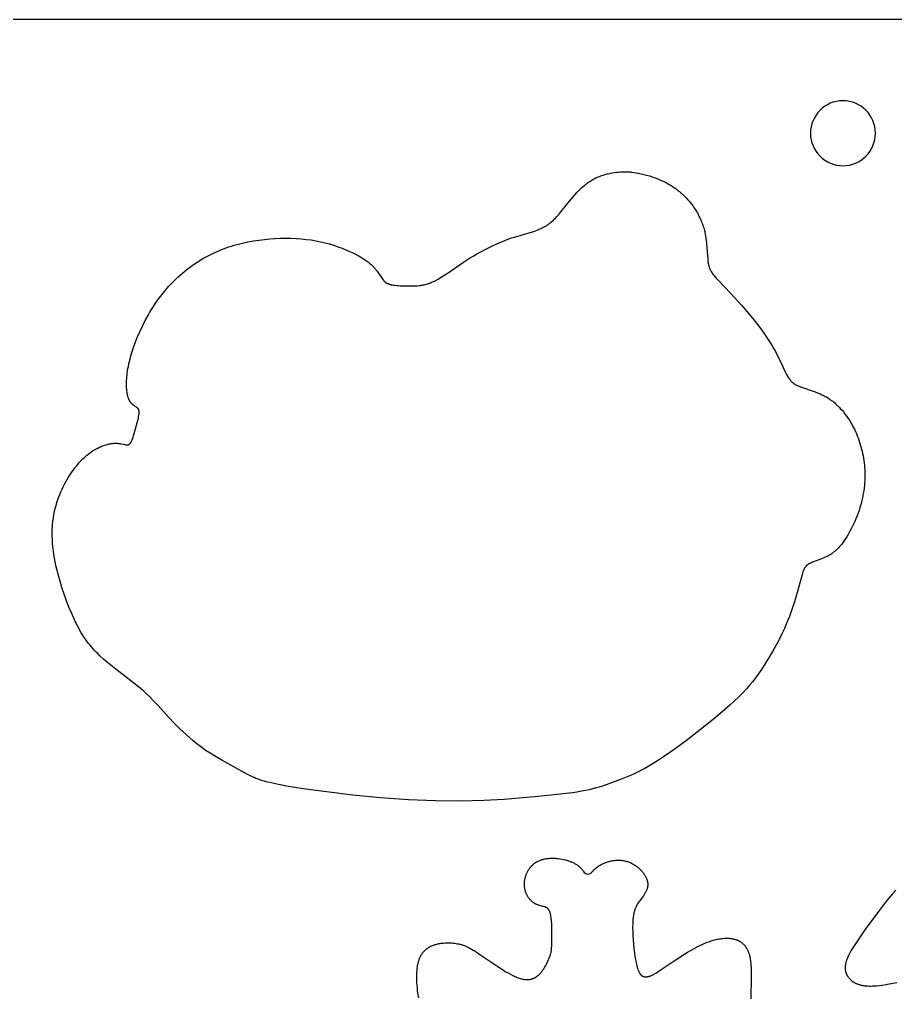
# Model space of a CAD drawing. Extents: x -2154 to -1864, y -146 to 54.
# Drawn here: x -2072.4 to -2005, y -21.1 to 54 of the extents above; entities that cross this region are included whole.
import ezdxf

# ---------------------------------------------------------------- set-up
doc = ezdxf.new("R2010")
doc.units = 0
doc.layers.add('DEFAULT', color=7, linetype='CONTINUOUS')

msp = doc.modelspace()

# ---------------------------------------------------------------- linework, layer by layer
at = {"layer": 'DEFAULT'}
for points in [[(-2154, -146), (-1864, -146), (-1864, 54), (-2154, 54)], [(-2063.084, 2.527), (-2063.362, 2.757), (-2064.989, 4.014), (-2065.622, 4.525), (-2065.924, 4.784), (-2066.217, 5.053), (-2066.353, 5.185), (-2066.487, 5.319), (-2066.618, 5.457), (-2066.746, 5.597), (-2066.868, 5.737), (-2066.987, 5.88), (-2067.103, 6.027), (-2067.215, 6.175), (-2067.327, 6.331), (-2067.435, 6.489), (-2067.539, 6.65), (-2067.64, 6.813), (-2067.744, 6.989), (-2067.844, 7.167), (-2067.941, 7.347), (-2068.034, 7.528), (-2068.227, 7.931), (-2068.409, 8.339), (-2068.594, 8.789), (-2068.78, 9.269), (-2068.966, 9.788), (-2069.14, 10.311), (-2069.307, 10.866), (-2069.458, 11.425), (-2069.592, 11.993), (-2069.651, 12.279), (-2069.705, 12.565), (-2069.752, 12.848), (-2069.793, 13.132), (-2069.827, 13.416), (-2069.854, 13.701), (-2069.872, 13.979), (-2069.883, 14.256), (-2069.884, 14.481), (-2069.88, 14.705), (-2069.869, 14.929), (-2069.852, 15.153), (-2069.825, 15.404), (-2069.791, 15.654), (-2069.748, 15.902), (-2069.698, 16.15), (-2069.644, 16.381), (-2069.584, 16.611), (-2069.516, 16.838), (-2069.443, 17.064), (-2069.371, 17.266), (-2069.294, 17.466), (-2069.212, 17.664), (-2069.125, 17.86), (-2069.034, 18.053), (-2068.938, 18.244), (-2068.837, 18.433), (-2068.731, 18.62), (-2068.635, 18.78), (-2068.536, 18.938), (-2068.433, 19.094), (-2068.327, 19.248), (-2068.229, 19.383), (-2068.128, 19.516), (-2068.024, 19.646), (-2067.917, 19.774), (-2067.823, 19.881), (-2067.727, 19.986), (-2067.628, 20.089), (-2067.527, 20.189), (-2067.424, 20.287), (-2067.318, 20.382), (-2067.21, 20.474), (-2067.099, 20.563), (-2067.008, 20.633), (-2066.916, 20.7), (-2066.822, 20.765), (-2066.726, 20.827), (-2066.629, 20.888), (-2066.531, 20.945), (-2066.431, 21.001), (-2066.329, 21.053), (-2066.247, 21.093), (-2066.164, 21.131), (-2066.08, 21.167), (-2065.996, 21.2), (-2065.91, 21.232), (-2065.824, 21.261), (-2065.736, 21.288), (-2065.648, 21.312), (-2065.576, 21.329), (-2065.504, 21.345), (-2065.431, 21.359), (-2065.358, 21.371), (-2065.284, 21.38), (-2065.21, 21.388), (-2065.136, 21.393), (-2065.062, 21.396), (-2064.998, 21.396), (-2064.934, 21.395), (-2064.87, 21.392), (-2064.807, 21.387), (-2064.739, 21.38), (-2064.672, 21.37), (-2064.619, 21.362), (-2064.566, 21.352), (-2064.271, 21.291), (-2064.233, 21.284), (-2064.195, 21.278), (-2064.176, 21.276), (-2064.157, 21.274), (-2064.137, 21.273), (-2064.118, 21.272), (-2064.105, 21.272), (-2064.091, 21.272), (-2064.078, 21.272), (-2064.071, 21.273), (-2064.064, 21.274), (-2064.058, 21.274), (-2064.051, 21.275), (-2064.044, 21.276), (-2064.038, 21.277), (-2064.031, 21.279), (-2064.025, 21.28), (-2064.018, 21.282), (-2064.012, 21.284), (-2064.006, 21.286), (-2064.001, 21.288), (-2063.995, 21.29), (-2063.99, 21.292), (-2063.984, 21.294), (-2063.979, 21.297), (-2063.974, 21.3), (-2063.969, 21.302), (-2063.963, 21.306), (-2063.958, 21.309), (-2063.952, 21.313), (-2063.947, 21.316), (-2063.942, 21.32), (-2063.937, 21.324), (-2063.932, 21.328), (-2063.927, 21.332), (-2063.922, 21.337), (-2063.916, 21.343), (-2063.91, 21.348), (-2063.905, 21.354), (-2063.9, 21.36), (-2063.894, 21.365), (-2063.884, 21.377), (-2063.878, 21.385), (-2063.873, 21.392), (-2063.861, 21.407), (-2063.851, 21.422), (-2063.84, 21.438), (-2063.828, 21.458), (-2063.816, 21.478), (-2063.805, 21.498), (-2063.794, 21.519), (-2063.773, 21.56), (-2063.754, 21.603), (-2063.725, 21.67), (-2063.698, 21.739), (-2063.657, 21.856), (-2063.618, 21.974), (-2063.459, 22.516), (-2063.308, 23.074), (-2063.249, 23.331), (-2063.226, 23.444), (-2063.207, 23.558), (-2063.197, 23.632), (-2063.193, 23.67), (-2063.19, 23.707), (-2063.187, 23.746), (-2063.187, 23.766), (-2063.187, 23.786), (-2063.187, 23.801), (-2063.187, 23.817), (-2063.188, 23.832), (-2063.189, 23.848), (-2063.19, 23.863), (-2063.192, 23.879), (-2063.194, 23.894), (-2063.197, 23.91), (-2063.2, 23.921), (-2063.202, 23.933), (-2063.205, 23.944), (-2063.209, 23.955), (-2063.212, 23.966), (-2063.214, 23.972), (-2063.217, 23.977), (-2063.219, 23.983), (-2063.221, 23.988), (-2063.224, 23.994), (-2063.226, 23.999), (-2063.228, 24.004), (-2063.231, 24.008), (-2063.233, 24.013), (-2063.236, 24.018), (-2063.242, 24.027), (-2063.247, 24.036), (-2063.254, 24.044), (-2063.26, 24.053), (-2063.267, 24.061), (-2063.273, 24.069), (-2063.282, 24.078), (-2063.29, 24.087), (-2063.299, 24.096), (-2063.308, 24.104), (-2063.317, 24.112), (-2063.326, 24.12), (-2063.336, 24.128), (-2063.346, 24.135), (-2063.369, 24.152), (-2063.392, 24.169), (-2063.422, 24.188), (-2063.513, 24.246), (-2063.55, 24.27), (-2063.586, 24.295), (-2063.622, 24.322), (-2063.639, 24.335), (-2063.656, 24.349), (-2063.672, 24.363), (-2063.689, 24.377), (-2063.705, 24.392), (-2063.72, 24.406), (-2063.736, 24.422), (-2063.751, 24.437), (-2063.765, 24.453), (-2063.78, 24.469), (-2063.8, 24.492), (-2063.819, 24.515), (-2063.837, 24.54), (-2063.855, 24.564), (-2063.872, 24.59), (-2063.889, 24.615), (-2063.905, 24.641), (-2063.92, 24.668), (-2063.938, 24.701), (-2063.954, 24.734), (-2063.97, 24.768), (-2063.985, 24.802), (-2063.999, 24.837), (-2064.012, 24.871), (-2064.025, 24.907), (-2064.037, 24.942), (-2064.05, 24.987), (-2064.063, 25.032), (-2064.074, 25.078), (-2064.085, 25.123), (-2064.096, 25.175), (-2064.106, 25.226), (-2064.114, 25.278), (-2064.122, 25.33), (-2064.136, 25.434), (-2064.146, 25.538), (-2064.155, 25.665), (-2064.16, 25.791), (-2064.162, 25.918), (-2064.16, 26.045), (-2064.155, 26.193), (-2064.147, 26.341), (-2064.135, 26.489), (-2064.121, 26.637), (-2064.1, 26.805), (-2064.076, 26.974), (-2064.049, 27.141), (-2064.018, 27.308), (-2063.98, 27.496), (-2063.938, 27.683), (-2063.892, 27.87), (-2063.843, 28.055), (-2063.75, 28.376), (-2063.647, 28.695), (-2063.496, 29.118), (-2063.331, 29.537), (-2063.143, 29.974), (-2062.941, 30.404), (-2062.718, 30.842), (-2062.481, 31.273), (-2062.355, 31.488), (-2062.226, 31.7), (-2062.093, 31.911), (-2061.955, 32.119), (-2061.815, 32.323), (-2061.671, 32.524), (-2061.522, 32.723), (-2061.37, 32.919), (-2061.216, 33.107), (-2061.059, 33.293), (-2060.897, 33.475), (-2060.732, 33.653), (-2060.563, 33.828), (-2060.39, 34), (-2060.213, 34.168), (-2060.033, 34.331), (-2059.856, 34.486), (-2059.675, 34.637), (-2059.491, 34.785), (-2059.304, 34.928), (-2059.114, 35.067), (-2058.921, 35.202), (-2058.725, 35.332), (-2058.526, 35.459), (-2058.331, 35.577), (-2058.132, 35.691), (-2057.932, 35.8), (-2057.729, 35.905), (-2057.526, 36.004), (-2057.322, 36.098), (-2057.116, 36.187), (-2056.908, 36.273), (-2056.703, 36.352), (-2056.496, 36.427), (-2056.287, 36.498), (-2056.078, 36.566), (-2055.867, 36.629), (-2055.655, 36.688), (-2055.441, 36.744), (-2055.227, 36.795), (-2054.808, 36.886), (-2054.385, 36.963), (-2053.96, 37.028), (-2053.534, 37.08), (-2053.123, 37.12), (-2052.712, 37.149), (-2052.3, 37.166), (-2051.888, 37.173), (-2051.497, 37.168), (-2051.107, 37.152), (-2050.717, 37.125), (-2050.328, 37.086), (-2049.955, 37.037), (-2049.584, 36.975), (-2049.226, 36.903), (-2048.87, 36.819), (-2048.538, 36.729), (-2048.209, 36.63), (-2047.883, 36.52), (-2047.56, 36.401), (-2047.272, 36.285), (-2046.986, 36.161), (-2046.731, 36.042), (-2046.479, 35.915), (-2046.333, 35.837), (-2046.189, 35.757), (-2046.047, 35.673), (-2045.907, 35.585), (-2045.755, 35.484), (-2045.681, 35.432), (-2045.608, 35.378), (-2045.535, 35.323), (-2045.464, 35.266), (-2045.395, 35.207), (-2045.327, 35.147), (-2045.274, 35.097), (-2045.222, 35.047), (-2045.171, 34.995), (-2045.121, 34.942), (-2045.078, 34.895), (-2045.037, 34.847), (-2044.996, 34.798), (-2044.956, 34.749), (-2044.889, 34.661), (-2044.824, 34.572), (-2044.48, 34.068), (-2044.433, 34.005), (-2044.409, 33.974), (-2044.385, 33.943), (-2044.362, 33.917), (-2044.338, 33.891), (-2044.314, 33.865), (-2044.301, 33.853), (-2044.289, 33.841), (-2044.277, 33.83), (-2044.265, 33.819), (-2044.252, 33.808), (-2044.24, 33.798), (-2044.227, 33.788), (-2044.214, 33.778), (-2044.201, 33.768), (-2044.188, 33.759), (-2044.174, 33.75), (-2044.16, 33.741), (-2044.146, 33.732), (-2044.132, 33.724), (-2044.118, 33.716), (-2044.104, 33.708), (-2044.089, 33.701), (-2044.074, 33.694), (-2044.058, 33.686), (-2044.041, 33.679), (-2044.025, 33.672), (-2044.008, 33.665), (-2043.974, 33.653), (-2043.939, 33.641), (-2043.899, 33.629), (-2043.858, 33.618), (-2043.817, 33.608), (-2043.775, 33.599), (-2043.726, 33.589), (-2043.676, 33.58), (-2043.577, 33.564), (-2043.467, 33.55), (-2043.358, 33.539), (-2043.224, 33.527), (-2043.09, 33.518), (-2042.791, 33.505), (-2042.492, 33.501), (-2042.177, 33.504), (-2041.951, 33.513), (-2041.794, 33.522), (-2041.637, 33.536), (-2041.558, 33.545), (-2041.479, 33.556), (-2041.4, 33.568), (-2041.322, 33.582), (-2041.239, 33.599), (-2041.157, 33.618), (-2041.076, 33.639), (-2040.995, 33.662), (-2040.907, 33.69), (-2040.819, 33.72), (-2040.732, 33.753), (-2040.646, 33.788), (-2040.55, 33.83), (-2040.455, 33.874), (-2040.361, 33.921), (-2040.268, 33.97), (-2040.163, 34.028), (-2040.059, 34.089), (-2039.855, 34.215), (-2039.404, 34.514), (-2038.298, 35.273), (-2037.747, 35.629), (-2037.464, 35.802), (-2037.177, 35.969), (-2036.887, 36.13), (-2036.594, 36.286), (-2036.285, 36.443), (-2035.974, 36.593), (-2035.66, 36.737), (-2035.342, 36.874), (-2035.037, 36.998), (-2034.729, 37.115), (-2034.512, 37.192), (-2034.295, 37.264), (-2032.915, 37.67), (-2032.669, 37.751), (-2032.554, 37.793), (-2032.439, 37.837), (-2032.326, 37.884), (-2032.214, 37.934), (-2032.107, 37.986), (-2032.002, 38.042), (-2031.951, 38.071), (-2031.899, 38.101), (-2031.849, 38.132), (-2031.799, 38.164), (-2031.749, 38.198), (-2031.699, 38.232), (-2031.651, 38.268), (-2031.602, 38.305), (-2031.508, 38.38), (-2031.416, 38.458), (-2031.323, 38.542), (-2031.232, 38.629), (-2031.143, 38.717), (-2031.056, 38.808), (-2030.883, 38.998), (-2030.716, 39.193), (-2030.047, 40.026), (-2029.758, 40.374), (-2029.608, 40.544), (-2029.455, 40.71), (-2029.305, 40.866), (-2029.151, 41.016), (-2029.072, 41.09), (-2028.991, 41.162), (-2028.909, 41.232), (-2028.826, 41.301), (-2028.747, 41.363), (-2028.667, 41.424), (-2028.585, 41.483), (-2028.502, 41.54), (-2028.42, 41.593), (-2028.336, 41.645), (-2028.252, 41.693), (-2028.166, 41.74), (-2028.082, 41.783), (-2027.998, 41.824), (-2027.912, 41.863), (-2027.826, 41.899), (-2027.739, 41.934), (-2027.651, 41.967), (-2027.562, 41.998), (-2027.473, 42.027), (-2027.388, 42.053), (-2027.302, 42.078), (-2027.13, 42.122), (-2026.956, 42.161), (-2026.781, 42.194), (-2026.615, 42.221), (-2026.448, 42.244), (-2026.285, 42.262), (-2026.121, 42.276), (-2025.956, 42.284), (-2025.791, 42.287), (-2025.626, 42.284), (-2025.46, 42.276), (-2025.369, 42.269), (-2025.278, 42.261), (-2025.097, 42.239), (-2024.916, 42.211), (-2024.737, 42.178), (-2024.535, 42.136), (-2024.335, 42.088), (-2024.12, 42.031), (-2023.908, 41.968), (-2023.688, 41.898), (-2023.47, 41.821), (-2023.255, 41.738), (-2023.042, 41.649), (-2022.832, 41.554), (-2022.729, 41.504), (-2022.626, 41.452), (-2022.527, 41.399), (-2022.429, 41.344), (-2022.331, 41.288), (-2022.235, 41.229), (-2022.144, 41.171), (-2022.054, 41.111), (-2021.964, 41.05), (-2021.876, 40.987), (-2021.79, 40.922), (-2021.704, 40.855), (-2021.62, 40.787), (-2021.537, 40.717), (-2021.458, 40.648), (-2021.379, 40.576), (-2021.302, 40.504), (-2021.227, 40.43), (-2021.152, 40.355), (-2021.079, 40.278), (-2020.937, 40.122), (-2020.801, 39.961), (-2020.67, 39.796), (-2020.546, 39.628), (-2020.427, 39.457), (-2020.315, 39.283), (-2020.261, 39.194), (-2020.209, 39.105), (-2020.159, 39.014), (-2020.11, 38.923), (-2020.063, 38.831), (-2020.017, 38.738), (-2019.974, 38.644), (-2019.933, 38.551), (-2019.893, 38.456), (-2019.855, 38.36), (-2019.82, 38.264), (-2019.786, 38.167), (-2019.754, 38.07), (-2019.724, 37.972), (-2019.697, 37.875), (-2019.672, 37.777), (-2019.648, 37.679), (-2019.627, 37.58), (-2019.588, 37.382), (-2019.555, 37.183), (-2019.529, 36.996), (-2019.507, 36.808), (-2019.473, 36.432), (-2019.416, 35.578), (-2019.402, 35.445), (-2019.394, 35.379), (-2019.384, 35.312), (-2019.374, 35.25), (-2019.362, 35.188), (-2019.348, 35.126), (-2019.333, 35.065), (-2019.316, 35.005), (-2019.297, 34.946), (-2019.276, 34.888), (-2019.265, 34.859), (-2019.253, 34.83), (-2019.241, 34.801), (-2019.227, 34.771), (-2019.213, 34.742), (-2019.199, 34.713), (-2019.169, 34.656), (-2019.136, 34.6), (-2019.098, 34.538), (-2019.058, 34.478), (-2019.016, 34.419), (-2018.973, 34.361), (-2018.922, 34.295), (-2018.869, 34.231), (-2018.761, 34.104), (-2018.634, 33.961), (-2017.66, 32.934), (-2016.815, 32.01), (-2016.38, 31.514), (-2015.956, 31.009), (-2015.559, 30.512), (-2015.198, 30.031), (-2015.037, 29.803), (-2014.879, 29.572), (-2014.725, 29.338), (-2014.577, 29.102), (-2014.447, 28.886), (-2014.321, 28.667), (-2014.2, 28.447), (-2014.084, 28.223), (-2013.873, 27.791), (-2013.478, 26.95), (-2013.392, 26.782), (-2013.347, 26.699), (-2013.301, 26.616), (-2013.259, 26.545), (-2013.215, 26.475), (-2013.169, 26.406), (-2013.146, 26.372), (-2013.121, 26.339), (-2013.1, 26.311), (-2013.078, 26.283), (-2013.055, 26.255), (-2013.032, 26.228), (-2013.008, 26.201), (-2012.984, 26.175), (-2012.959, 26.15), (-2012.933, 26.125), (-2012.91, 26.103), (-2012.885, 26.081), (-2012.86, 26.06), (-2012.835, 26.039), (-2012.81, 26.019), (-2012.783, 25.999), (-2012.757, 25.98), (-2012.73, 25.962), (-2012.703, 25.944), (-2012.676, 25.927), (-2012.649, 25.911), (-2012.621, 25.895), (-2012.565, 25.864), (-2012.507, 25.835), (-2012.447, 25.807), (-2012.386, 25.781), (-2012.324, 25.756), (-2012.262, 25.732), (-2012.127, 25.684), (-2011.298, 25.412), (-2011.128, 25.35), (-2010.96, 25.285), (-2010.793, 25.215), (-2010.619, 25.135), (-2010.532, 25.093), (-2010.447, 25.049), (-2010.362, 25.004), (-2010.279, 24.956), (-2010.197, 24.907), (-2010.115, 24.856), (-2010.033, 24.801), (-2009.951, 24.744), (-2009.871, 24.686), (-2009.792, 24.625), (-2009.715, 24.563), (-2009.638, 24.499), (-2009.563, 24.433), (-2009.49, 24.366), (-2009.417, 24.297), (-2009.345, 24.226), (-2009.274, 24.155), (-2009.205, 24.081), (-2009.07, 23.931), (-2008.94, 23.777), (-2008.818, 23.622), (-2008.701, 23.464), (-2008.589, 23.302), (-2008.482, 23.136), (-2008.384, 22.975), (-2008.291, 22.812), (-2008.202, 22.646), (-2008.119, 22.477), (-2008.041, 22.312), (-2007.968, 22.144), (-2007.899, 21.975), (-2007.834, 21.805), (-2007.774, 21.636), (-2007.717, 21.467), (-2007.664, 21.296), (-2007.615, 21.124), (-2007.569, 20.952), (-2007.527, 20.778), (-2007.488, 20.604), (-2007.454, 20.429), (-2007.422, 20.25), (-2007.395, 20.071), (-2007.372, 19.891), (-2007.352, 19.711), (-2007.336, 19.524), (-2007.324, 19.336), (-2007.317, 19.149), (-2007.314, 18.961), (-2007.315, 18.762), (-2007.322, 18.563), (-2007.333, 18.364), (-2007.35, 18.165), (-2007.373, 17.954), (-2007.402, 17.743), (-2007.436, 17.532), (-2007.475, 17.323), (-2007.522, 17.104), (-2007.574, 16.886), (-2007.631, 16.669), (-2007.693, 16.453), (-2007.761, 16.234), (-2007.835, 16.016), (-2007.914, 15.801), (-2007.998, 15.587), (-2008.087, 15.377), (-2008.181, 15.169), (-2008.28, 14.964), (-2008.385, 14.76), (-2008.486, 14.574), (-2008.593, 14.389), (-2008.703, 14.207), (-2008.819, 14.029), (-2008.927, 13.871), (-2009.04, 13.717), (-2009.124, 13.608), (-2009.211, 13.502), (-2009.26, 13.445), (-2009.311, 13.388), (-2009.363, 13.333), (-2009.415, 13.278), (-2009.469, 13.225), (-2009.524, 13.173), (-2009.581, 13.122), (-2009.638, 13.073), (-2009.691, 13.031), (-2009.744, 12.989), (-2009.798, 12.949), (-2009.853, 12.911), (-2009.906, 12.875), (-2009.96, 12.841), (-2010.015, 12.808), (-2010.071, 12.776), (-2010.126, 12.745), (-2010.182, 12.716), (-2010.295, 12.66), (-2010.411, 12.607), (-2010.527, 12.557), (-2010.775, 12.458), (-2011.333, 12.247), (-2011.427, 12.208), (-2011.507, 12.172), (-2011.546, 12.153), (-2011.585, 12.133), (-2011.617, 12.115), (-2011.65, 12.096), (-2011.681, 12.077), (-2011.697, 12.067), (-2011.712, 12.056), (-2011.726, 12.046), (-2011.739, 12.037), (-2011.752, 12.026), (-2011.766, 12.016), (-2011.778, 12.005), (-2011.791, 11.994), (-2011.803, 11.983), (-2011.816, 11.972), (-2011.827, 11.96), (-2011.839, 11.948), (-2011.85, 11.936), (-2011.861, 11.924), (-2011.872, 11.911), (-2011.883, 11.899), (-2011.893, 11.886), (-2011.903, 11.873), (-2011.913, 11.858), (-2011.924, 11.843), (-2011.934, 11.828), (-2011.943, 11.813), (-2011.953, 11.797), (-2011.962, 11.781), (-2011.979, 11.75), (-2011.998, 11.712), (-2012.016, 11.674), (-2012.033, 11.635), (-2012.049, 11.596), (-2012.068, 11.548), (-2012.085, 11.5), (-2012.118, 11.403), (-2012.154, 11.285), (-2012.577, 9.731), (-2012.735, 9.202), (-2012.907, 8.677), (-2013.125, 8.073), (-2013.242, 7.774), (-2013.364, 7.477), (-2013.505, 7.153), (-2013.653, 6.833), (-2013.966, 6.2), (-2014.311, 5.557), (-2014.677, 4.927), (-2015.057, 4.317), (-2015.32, 3.923), (-2015.521, 3.638), (-2015.728, 3.358), (-2015.949, 3.076), (-2016.177, 2.801), (-2016.432, 2.511), (-2016.695, 2.228), (-2017.001, 1.918), (-2017.313, 1.615), (-2017.71, 1.249), (-2018.114, 0.891), (-2018.993, 0.149), (-2019.958, -0.626), (-2020.954, -1.392), (-2021.929, -2.11), (-2022.827, -2.737), (-2023.287, -3.04), (-2023.609, -3.243), (-2023.936, -3.439), (-2024.267, -3.628), (-2024.603, -3.807), (-2024.866, -3.939), (-2025.132, -4.064), (-2025.37, -4.169), (-2026.133, -4.479), (-2027.034, -4.819), (-2027.517, -4.981), (-2027.761, -5.055), (-2028.006, -5.125), (-2028.272, -5.194), (-2028.54, -5.258), (-2028.834, -5.321), (-2029.128, -5.378), (-2029.481, -5.439), (-2029.834, -5.494), (-2030.544, -5.588), (-2032.463, -5.79), (-2035.083, -6.004), (-2036.663, -6.087), (-2038.432, -6.131), (-2040.368, -6.119), (-2042.438, -6.034), (-2044.6, -5.878), (-2046.747, -5.673), (-2048.77, -5.436), (-2050.56, -5.188), (-2051.845, -4.977), (-2052.451, -4.862), (-2052.926, -4.76), (-2053.162, -4.704), (-2053.397, -4.643), (-2053.567, -4.596), (-2053.736, -4.546), (-2053.904, -4.492), (-2054.071, -4.433), (-2054.198, -4.385), (-2054.324, -4.333), (-2054.449, -4.278), (-2054.572, -4.22), (-2054.678, -4.167), (-2054.782, -4.112), (-2056.834, -2.989), (-2057.434, -2.637), (-2057.729, -2.452), (-2058.019, -2.26), (-2058.244, -2.103), (-2058.465, -1.942), (-2058.748, -1.725), (-2059.025, -1.501), (-2059.291, -1.276), (-2059.552, -1.046), (-2059.809, -0.81), (-2060.061, -0.57), (-2060.493, -0.139), (-2060.912, 0.302), (-2061.736, 1.21), (-2062.163, 1.665), (-2062.376, 1.88), (-2062.595, 2.091), (-2062.836, 2.312)]]:
    msp.add_lwpolyline(points, close=True, dxfattribs=at)
msp.add_lwpolyline([(-2041.664, -21.27), (-2041.719, -20.903), (-2041.745, -20.7), (-2041.767, -20.497), (-2041.784, -20.294), (-2041.797, -20.09), (-2041.806, -19.884), (-2041.81, -19.677), (-2041.807, -19.474), (-2041.798, -19.27), (-2041.791, -19.173), (-2041.783, -19.075), (-2041.772, -18.978), (-2041.759, -18.881), (-2041.745, -18.79), (-2041.728, -18.699), (-2041.709, -18.609), (-2041.688, -18.52), (-2041.665, -18.437), (-2041.652, -18.395), (-2041.639, -18.354), (-2041.625, -18.314), (-2041.611, -18.273), (-2041.595, -18.233), (-2041.579, -18.193), (-2041.563, -18.157), (-2041.546, -18.121), (-2041.528, -18.085), (-2041.51, -18.049), (-2041.491, -18.014), (-2041.471, -17.979), (-2041.45, -17.945), (-2041.428, -17.912), (-2041.407, -17.88), (-2041.386, -17.85), (-2041.363, -17.819), (-2041.34, -17.79), (-2041.317, -17.761), (-2041.292, -17.732), (-2041.267, -17.704), (-2041.242, -17.676), (-2041.216, -17.651), (-2041.191, -17.625), (-2041.164, -17.601), (-2041.137, -17.576), (-2041.11, -17.553), (-2041.082, -17.53), (-2041.054, -17.507), (-2041.025, -17.485), (-2040.996, -17.465), (-2040.967, -17.445), (-2040.938, -17.425), (-2040.908, -17.406), (-2040.878, -17.387), (-2040.848, -17.369), (-2040.817, -17.352), (-2040.786, -17.335), (-2040.723, -17.304), (-2040.659, -17.274), (-2040.595, -17.247), (-2040.529, -17.221), (-2040.468, -17.199), (-2040.405, -17.179), (-2040.343, -17.161), (-2040.28, -17.144), (-2040.217, -17.128), (-2040.153, -17.114), (-2040.089, -17.102), (-2040.024, -17.09), (-2039.958, -17.08), (-2039.892, -17.072), (-2039.826, -17.064), (-2039.759, -17.058), (-2039.626, -17.049), (-2039.492, -17.044), (-2039.366, -17.044), (-2039.24, -17.047), (-2039.122, -17.053), (-2039.003, -17.061), (-2038.893, -17.073), (-2038.784, -17.088), (-2038.674, -17.106), (-2038.62, -17.117), (-2038.566, -17.128), (-2038.513, -17.141), (-2038.46, -17.154), (-2038.407, -17.169), (-2038.354, -17.184), (-2038.302, -17.201), (-2038.25, -17.218), (-2038.199, -17.237), (-2038.148, -17.256), (-2038.092, -17.278), (-2038.038, -17.301), (-2037.929, -17.35), (-2037.822, -17.402), (-2037.716, -17.457), (-2037.594, -17.525), (-2037.473, -17.595), (-2037.235, -17.743), (-2036.947, -17.932), (-2035.579, -18.873), (-2035.215, -19.106), (-2035.002, -19.235), (-2034.787, -19.359), (-2034.608, -19.456), (-2034.426, -19.548), (-2034.34, -19.589), (-2034.253, -19.628), (-2034.166, -19.665), (-2034.078, -19.701), (-2033.996, -19.732), (-2033.914, -19.76), (-2033.832, -19.787), (-2033.748, -19.81), (-2033.674, -19.829), (-2033.636, -19.838), (-2033.598, -19.845), (-2033.56, -19.852), (-2033.522, -19.858), (-2033.484, -19.864), (-2033.446, -19.868), (-2033.412, -19.871), (-2033.378, -19.873), (-2033.344, -19.875), (-2033.31, -19.875), (-2033.275, -19.875), (-2033.241, -19.874), (-2033.207, -19.871), (-2033.173, -19.868), (-2033.142, -19.864), (-2033.111, -19.86), (-2033.08, -19.854), (-2033.05, -19.848), (-2033.019, -19.841), (-2032.989, -19.833), (-2032.959, -19.825), (-2032.929, -19.815), (-2032.9, -19.805), (-2032.872, -19.795), (-2032.844, -19.783), (-2032.817, -19.772), (-2032.789, -19.759), (-2032.762, -19.746), (-2032.735, -19.732), (-2032.709, -19.717), (-2032.683, -19.702), (-2032.657, -19.687), (-2032.632, -19.67), (-2032.607, -19.654), (-2032.582, -19.636), (-2032.557, -19.619), (-2032.533, -19.6), (-2032.51, -19.582), (-2032.486, -19.562), (-2032.463, -19.543), (-2032.417, -19.502), (-2032.373, -19.459), (-2032.331, -19.416), (-2032.295, -19.377), (-2032.26, -19.338), (-2032.226, -19.297), (-2032.193, -19.256), (-2032.161, -19.214), (-2032.13, -19.172), (-2032.099, -19.129), (-2032.07, -19.085), (-2032.037, -19.035), (-2032.005, -18.985), (-2031.944, -18.882), (-2031.886, -18.777), (-2031.831, -18.671), (-2031.747, -18.498), (-2031.669, -18.323), (-2031.602, -18.162), (-2031.577, -18.097), (-2031.552, -18.032), (-2031.529, -17.965), (-2031.508, -17.899), (-2031.492, -17.842), (-2031.478, -17.784), (-2031.465, -17.728), (-2031.455, -17.673), (-2031.446, -17.613), (-2031.439, -17.554), (-2031.433, -17.494), (-2031.429, -17.435), (-2031.421, -17.286), (-2031.404, -16.346), (-2031.405, -16.089), (-2031.411, -15.832), (-2031.425, -15.531), (-2031.434, -15.408), (-2031.445, -15.286), (-2031.458, -15.171), (-2031.474, -15.058), (-2031.491, -14.956), (-2031.501, -14.905), (-2031.513, -14.854), (-2031.523, -14.811), (-2031.534, -14.768), (-2031.547, -14.725), (-2031.554, -14.704), (-2031.561, -14.683), (-2031.574, -14.649), (-2031.58, -14.632), (-2031.587, -14.615), (-2031.595, -14.599), (-2031.603, -14.582), (-2031.611, -14.566), (-2031.619, -14.55), (-2031.626, -14.537), (-2031.634, -14.525), (-2031.642, -14.512), (-2031.65, -14.5), (-2031.658, -14.488), (-2031.667, -14.476), (-2031.676, -14.464), (-2031.685, -14.452), (-2031.694, -14.443), (-2031.703, -14.433), (-2031.712, -14.424), (-2031.721, -14.415), (-2031.73, -14.406), (-2031.74, -14.397), (-2031.75, -14.389), (-2031.76, -14.38), (-2031.769, -14.373), (-2031.779, -14.365), (-2031.79, -14.358), (-2031.8, -14.351), (-2031.81, -14.345), (-2031.821, -14.338), (-2031.832, -14.332), (-2031.843, -14.326), (-2031.854, -14.32), (-2031.866, -14.314), (-2031.878, -14.308), (-2031.89, -14.303), (-2031.915, -14.293), (-2031.94, -14.283), (-2031.965, -14.275), (-2031.99, -14.266), (-2032.041, -14.252), (-2032.103, -14.235), (-2032.291, -14.19), (-2032.357, -14.172), (-2032.422, -14.153), (-2032.456, -14.141), (-2032.49, -14.129), (-2032.523, -14.117), (-2032.557, -14.103), (-2032.587, -14.09), (-2032.617, -14.076), (-2032.646, -14.061), (-2032.675, -14.045), (-2032.704, -14.029), (-2032.733, -14.012), (-2032.761, -13.995), (-2032.788, -13.976), (-2032.822, -13.953), (-2032.855, -13.929), (-2032.887, -13.903), (-2032.918, -13.877), (-2032.949, -13.85), (-2032.979, -13.823), (-2033.009, -13.794), (-2033.038, -13.765), (-2033.067, -13.733), (-2033.096, -13.701), (-2033.124, -13.668), (-2033.152, -13.634), (-2033.178, -13.6), (-2033.204, -13.564), (-2033.228, -13.529), (-2033.252, -13.492), (-2033.276, -13.453), (-2033.299, -13.413), (-2033.321, -13.373), (-2033.342, -13.332), (-2033.362, -13.291), (-2033.381, -13.249), (-2033.399, -13.207), (-2033.415, -13.164), (-2033.432, -13.118), (-2033.447, -13.072), (-2033.461, -13.026), (-2033.473, -12.979), (-2033.484, -12.931), (-2033.494, -12.884), (-2033.503, -12.836), (-2033.51, -12.788), (-2033.517, -12.736), (-2033.521, -12.684), (-2033.525, -12.632), (-2033.527, -12.58), (-2033.527, -12.528), (-2033.526, -12.476), (-2033.524, -12.424), (-2033.52, -12.372), (-2033.515, -12.317), (-2033.508, -12.262), (-2033.5, -12.208), (-2033.49, -12.153), (-2033.479, -12.1), (-2033.466, -12.046), (-2033.453, -11.993), (-2033.437, -11.94), (-2033.42, -11.886), (-2033.402, -11.832), (-2033.382, -11.779), (-2033.361, -11.726), (-2033.338, -11.674), (-2033.314, -11.623), (-2033.288, -11.572), (-2033.262, -11.522), (-2033.233, -11.472), (-2033.202, -11.422), (-2033.17, -11.374), (-2033.137, -11.326), (-2033.102, -11.279), (-2033.066, -11.233), (-2033.029, -11.189), (-2032.99, -11.145), (-2032.948, -11.102), (-2032.906, -11.06), (-2032.861, -11.019), (-2032.816, -10.98), (-2032.769, -10.943), (-2032.721, -10.907), (-2032.671, -10.872), (-2032.646, -10.856), (-2032.621, -10.84), (-2032.594, -10.824), (-2032.567, -10.808), (-2032.54, -10.793), (-2032.512, -10.778), (-2032.484, -10.764), (-2032.456, -10.75), (-2032.399, -10.724), (-2032.34, -10.699), (-2032.279, -10.676), (-2032.218, -10.656), (-2032.156, -10.637), (-2032.091, -10.619), (-2032.026, -10.603), (-2031.96, -10.589), (-2031.894, -10.576), (-2031.827, -10.565), (-2031.761, -10.556), (-2031.694, -10.549), (-2031.626, -10.543), (-2031.557, -10.538), (-2031.487, -10.534), (-2031.417, -10.532), (-2031.347, -10.532), (-2031.277, -10.533), (-2031.207, -10.535), (-2031.137, -10.538), (-2031.067, -10.543), (-2030.928, -10.556), (-2030.788, -10.574), (-2030.65, -10.597), (-2030.512, -10.624), (-2030.382, -10.655), (-2030.317, -10.672), (-2030.253, -10.691), (-2030.189, -10.71), (-2030.125, -10.731), (-2030.062, -10.753), (-2029.999, -10.776), (-2029.943, -10.798), (-2029.887, -10.821), (-2029.831, -10.846), (-2029.776, -10.871), (-2029.722, -10.898), (-2029.669, -10.926), (-2029.616, -10.956), (-2029.564, -10.987), (-2029.518, -11.015), (-2029.473, -11.045), (-2029.429, -11.076), (-2029.386, -11.108), (-2029.343, -11.142), (-2029.302, -11.176), (-2029.262, -11.212), (-2029.223, -11.249), (-2029.188, -11.284), (-2029.154, -11.32), (-2029.122, -11.356), (-2029.09, -11.394), (-2029.06, -11.433), (-2029.031, -11.473), (-2029.003, -11.513), (-2028.977, -11.555, 0.526955), (-2028.318, -11.589), (-2028.299, -11.565), (-2028.279, -11.541), (-2028.259, -11.517), (-2028.239, -11.494), (-2028.218, -11.471), (-2028.196, -11.448), (-2028.153, -11.404), (-2028.107, -11.361), (-2028.061, -11.32), (-2028.013, -11.28), (-2027.964, -11.241), (-2027.91, -11.201), (-2027.856, -11.163), (-2027.8, -11.126), (-2027.743, -11.091), (-2027.685, -11.058), (-2027.627, -11.025), (-2027.567, -10.995), (-2027.507, -10.965), (-2027.444, -10.936), (-2027.38, -10.908), (-2027.315, -10.882), (-2027.249, -10.858), (-2027.183, -10.835), (-2027.117, -10.813), (-2027.05, -10.793), (-2026.983, -10.775), (-2026.913, -10.758), (-2026.844, -10.742), (-2026.774, -10.729), (-2026.704, -10.717), (-2026.633, -10.706), (-2026.563, -10.698), (-2026.492, -10.692), (-2026.42, -10.687), (-2026.35, -10.684), (-2026.279, -10.683), (-2026.208, -10.685), (-2026.138, -10.688), (-2026.067, -10.693), (-2025.997, -10.701), (-2025.927, -10.711), (-2025.858, -10.723), (-2025.79, -10.737), (-2025.723, -10.753), (-2025.656, -10.771), (-2025.59, -10.792), (-2025.524, -10.814), (-2025.459, -10.838), (-2025.395, -10.865), (-2025.332, -10.893), (-2025.271, -10.922), (-2025.211, -10.953), (-2025.152, -10.986), (-2025.094, -11.02), (-2025.037, -11.056), (-2024.981, -11.093), (-2024.925, -11.131), (-2024.871, -11.172), (-2024.83, -11.203), (-2024.79, -11.236), (-2024.75, -11.269), (-2024.711, -11.303), (-2024.673, -11.338), (-2024.635, -11.374), (-2024.598, -11.41), (-2024.562, -11.447), (-2024.519, -11.493), (-2024.478, -11.54), (-2024.438, -11.587), (-2024.399, -11.636), (-2024.363, -11.684), (-2024.328, -11.732), (-2024.294, -11.782), (-2024.262, -11.832), (-2024.233, -11.881), (-2024.205, -11.93), (-2024.179, -11.981), (-2024.154, -12.032), (-2024.133, -12.081), (-2024.112, -12.131), (-2024.103, -12.156), (-2024.094, -12.182), (-2024.086, -12.207), (-2024.078, -12.233), (-2024.071, -12.257), (-2024.065, -12.282), (-2024.059, -12.306), (-2024.053, -12.331), (-2024.048, -12.356), (-2024.044, -12.381), (-2024.04, -12.406), (-2024.037, -12.431), (-2024.034, -12.454), (-2024.033, -12.478), (-2024.031, -12.501), (-2024.03, -12.525), (-2024.03, -12.549), (-2024.03, -12.572), (-2024.031, -12.596), (-2024.032, -12.619), (-2024.034, -12.642), (-2024.036, -12.665), (-2024.039, -12.687), (-2024.042, -12.71), (-2024.046, -12.732), (-2024.05, -12.754), (-2024.055, -12.777), (-2024.06, -12.799), (-2024.065, -12.82), (-2024.071, -12.842), (-2024.077, -12.863), (-2024.083, -12.884), (-2024.097, -12.926), (-2024.113, -12.968), (-2024.132, -13.014), (-2024.153, -13.06), (-2024.175, -13.105), (-2024.199, -13.15), (-2024.223, -13.193), (-2024.249, -13.237), (-2024.275, -13.28), (-2024.303, -13.322), (-2024.367, -13.417), (-2024.673, -13.83), (-2024.722, -13.899), (-2024.769, -13.969), (-2024.812, -14.037), (-2024.853, -14.107), (-2024.891, -14.178), (-2024.909, -14.214), (-2024.927, -14.251), (-2024.944, -14.288), (-2024.96, -14.326), (-2024.976, -14.364), (-2024.991, -14.403), (-2025.006, -14.441), (-2025.019, -14.48), (-2025.045, -14.559), (-2025.058, -14.603), (-2025.07, -14.647), (-2025.092, -14.736), (-2025.111, -14.826), (-2025.128, -14.916), (-2025.144, -15.023), (-2025.158, -15.13), (-2025.169, -15.237), (-2025.177, -15.344), (-2025.185, -15.473), (-2025.19, -15.602), (-2025.194, -15.86), (-2025.19, -16.167), (-2025.178, -16.473), (-2025.159, -16.806), (-2025.133, -17.139), (-2025.1, -17.475), (-2025.06, -17.81), (-2025.015, -18.12), (-2024.96, -18.428), (-2024.932, -18.563), (-2024.902, -18.698), (-2024.872, -18.817), (-2024.839, -18.934), (-2024.822, -18.987), (-2024.804, -19.039), (-2024.786, -19.091), (-2024.766, -19.143), (-2024.749, -19.182), (-2024.732, -19.221), (-2024.714, -19.26), (-2024.694, -19.298), (-2024.677, -19.329), (-2024.659, -19.36), (-2024.641, -19.39), (-2024.631, -19.404), (-2024.621, -19.419), (-2024.604, -19.442), (-2024.595, -19.454), (-2024.586, -19.465), (-2024.576, -19.476), (-2024.567, -19.487), (-2024.557, -19.498), (-2024.547, -19.508), (-2024.539, -19.517), (-2024.53, -19.525), (-2024.521, -19.534), (-2024.512, -19.542), (-2024.503, -19.549), (-2024.493, -19.557), (-2024.484, -19.565), (-2024.474, -19.572), (-2024.465, -19.578), (-2024.457, -19.584), (-2024.448, -19.589), (-2024.439, -19.595), (-2024.43, -19.6), (-2024.42, -19.605), (-2024.411, -19.61), (-2024.401, -19.614), (-2024.393, -19.618), (-2024.384, -19.622), (-2024.375, -19.626), (-2024.365, -19.629), (-2024.356, -19.632), (-2024.347, -19.635), (-2024.338, -19.638), (-2024.328, -19.64), (-2024.319, -19.642), (-2024.31, -19.644), (-2024.3, -19.646), (-2024.291, -19.648), (-2024.281, -19.649), (-2024.272, -19.651), (-2024.263, -19.652), (-2024.253, -19.653), (-2024.243, -19.654), (-2024.233, -19.654), (-2024.213, -19.655), (-2024.193, -19.655), (-2024.174, -19.655), (-2024.154, -19.654), (-2024.134, -19.652), (-2024.114, -19.65), (-2024.094, -19.648), (-2024.073, -19.645), (-2024.053, -19.642), (-2024.033, -19.639), (-2024.012, -19.635), (-2023.992, -19.631), (-2023.971, -19.626), (-2023.95, -19.621), (-2023.93, -19.616), (-2023.907, -19.609), (-2023.883, -19.602), (-2023.86, -19.594), (-2023.837, -19.586), (-2023.792, -19.569), (-2023.747, -19.55), (-2023.693, -19.525), (-2023.639, -19.498), (-2023.581, -19.468), (-2023.524, -19.437), (-2023.412, -19.371), (-2023.241, -19.266), (-2023.072, -19.157), (-2021.989, -18.42), (-2021.321, -17.982), (-2020.959, -17.761), (-2020.592, -17.549), (-2020.404, -17.446), (-2020.215, -17.347), (-2020.023, -17.252), (-2019.829, -17.162), (-2019.641, -17.08), (-2019.451, -17.003), (-2019.259, -16.933), (-2019.162, -16.9), (-2019.064, -16.869), (-2018.971, -16.842), (-2018.879, -16.816), (-2018.785, -16.793), (-2018.691, -16.771), (-2018.601, -16.752), (-2018.511, -16.736), (-2018.42, -16.721), (-2018.329, -16.709), (-2018.242, -16.699), (-2018.155, -16.692), (-2018.068, -16.687), (-2017.98, -16.685), (-2017.897, -16.685), (-2017.814, -16.688), (-2017.731, -16.694), (-2017.69, -16.698), (-2017.649, -16.703), (-2017.599, -16.709), (-2017.549, -16.717), (-2017.499, -16.726), (-2017.45, -16.736), (-2017.4, -16.747), (-2017.352, -16.76), (-2017.303, -16.774), (-2017.255, -16.789), (-2017.219, -16.802), (-2017.183, -16.815), (-2017.148, -16.829), (-2017.113, -16.844), (-2017.078, -16.86), (-2017.043, -16.876), (-2017.009, -16.894), (-2016.976, -16.912), (-2016.943, -16.931), (-2016.91, -16.951), (-2016.878, -16.971), (-2016.847, -16.992), (-2016.816, -17.014), (-2016.786, -17.037), (-2016.756, -17.061), (-2016.727, -17.085), (-2016.699, -17.111), (-2016.67, -17.138), (-2016.643, -17.165), (-2016.616, -17.193), (-2016.59, -17.222), (-2016.564, -17.251), (-2016.54, -17.281), (-2016.516, -17.312), (-2016.492, -17.345), (-2016.468, -17.378), (-2016.446, -17.413), (-2016.424, -17.448), (-2016.403, -17.483), (-2016.383, -17.519), (-2016.364, -17.555), (-2016.346, -17.592), (-2016.327, -17.632), (-2016.309, -17.673), (-2016.292, -17.714), (-2016.276, -17.756), (-2016.261, -17.798), (-2016.247, -17.84), (-2016.234, -17.882), (-2016.221, -17.925), (-2016.208, -17.971), (-2016.196, -18.018), (-2016.174, -18.111), (-2016.155, -18.206), (-2016.139, -18.3), (-2016.124, -18.403), (-2016.111, -18.505), (-2016.099, -18.608), (-2016.09, -18.711), (-2016.076, -18.93), (-2016.067, -19.149), (-2016.063, -19.607), (-2016.094, -21.351)], format="xyb", dxfattribs=at)
msp.add_lwpolyline([(-2004.941, -13), (-2005.196, -13.282), (-2005.464, -13.594), (-2005.724, -13.913), (-2006.274, -14.62), (-2007.307, -16.038), (-2007.737, -16.654), (-2008.095, -17.192), (-2008.242, -17.425), (-2008.382, -17.662), (-2008.44, -17.765), (-2008.495, -17.868), (-2008.548, -17.972), (-2008.599, -18.078), (-2008.626, -18.139), (-2008.653, -18.2), (-2008.678, -18.262), (-2008.701, -18.324), (-2008.732, -18.411), (-2008.746, -18.454), (-2008.759, -18.498), (-2008.771, -18.542), (-2008.782, -18.587), (-2008.793, -18.631), (-2008.802, -18.676), (-2008.809, -18.716), (-2008.815, -18.757), (-2008.821, -18.797), (-2008.825, -18.837), (-2008.828, -18.878), (-2008.83, -18.919), (-2008.831, -18.959), (-2008.83, -19), (-2008.829, -19.038), (-2008.826, -19.075), (-2008.822, -19.113), (-2008.817, -19.151), (-2008.811, -19.188), (-2008.803, -19.225), (-2008.794, -19.262), (-2008.785, -19.299), (-2008.778, -19.321), (-2008.771, -19.342), (-2008.764, -19.364), (-2008.756, -19.386), (-2008.747, -19.407), (-2008.739, -19.429), (-2008.729, -19.45), (-2008.72, -19.471), (-2008.71, -19.491), (-2008.7, -19.512), (-2008.689, -19.532), (-2008.678, -19.553), (-2008.666, -19.573), (-2008.655, -19.592), (-2008.642, -19.612), (-2008.63, -19.631), (-2008.608, -19.664), (-2008.584, -19.696), (-2008.56, -19.727), (-2008.535, -19.758), (-2008.509, -19.787), (-2008.483, -19.816), (-2008.455, -19.845), (-2008.427, -19.872), (-2008.396, -19.901), (-2008.364, -19.929), (-2008.331, -19.955), (-2008.298, -19.981), (-2008.264, -20.006), (-2008.229, -20.03), (-2008.194, -20.054), (-2008.158, -20.076), (-2008.119, -20.099), (-2008.079, -20.121), (-2008.038, -20.142), (-2007.997, -20.162), (-2007.955, -20.181), (-2007.913, -20.198), (-2007.871, -20.215), (-2007.828, -20.231), (-2007.788, -20.244), (-2007.749, -20.257), (-2007.709, -20.269), (-2007.668, -20.279), (-2007.628, -20.29), (-2007.587, -20.299), (-2007.547, -20.308), (-2007.506, -20.315), (-2007.453, -20.325), (-2007.4, -20.332), (-2007.347, -20.339), (-2007.294, -20.345), (-2007.187, -20.354), (-2007.081, -20.36), (-2006.969, -20.363), (-2006.858, -20.363), (-2006.747, -20.361), (-2006.636, -20.356), (-2006.415, -20.342), (-2006.195, -20.32), (-2006.004, -20.296), (-2005.813, -20.268), (-2005.434, -20.203), (-2004.851, -20.093)], dxfattribs=at)
at = {"layer": 'DEFAULT', "extrusion": (0, 0, -1)}
msp.add_circle((2009, 45.25), 2.5, dxfattribs=at)

doc.saveas('drawing.dxf')
